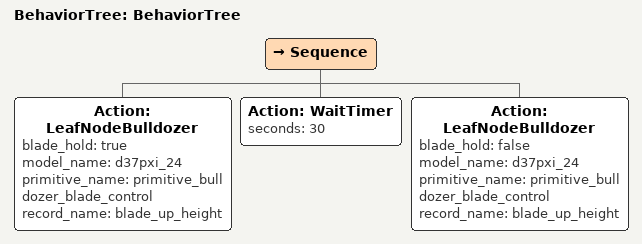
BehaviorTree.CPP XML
<?xml version="1.0"?>
<root main_tree_to_execute="BehaviorTree">
    <BehaviorTree ID="BehaviorTree">
        <Sequence>
            <Action ID="LeafNodeBulldozer" blade_hold="true" model_name="d37pxi_24" primitive_name="primitive_bulldozer_blade_control" record_name="blade_up_height"/>
            <Action ID="WaitTimer" seconds="30"/>
            <Action ID="LeafNodeBulldozer" blade_hold="false" model_name="d37pxi_24" primitive_name="primitive_bulldozer_blade_control" record_name="blade_up_height"/>
        </Sequence>
    </BehaviorTree>
</root>
